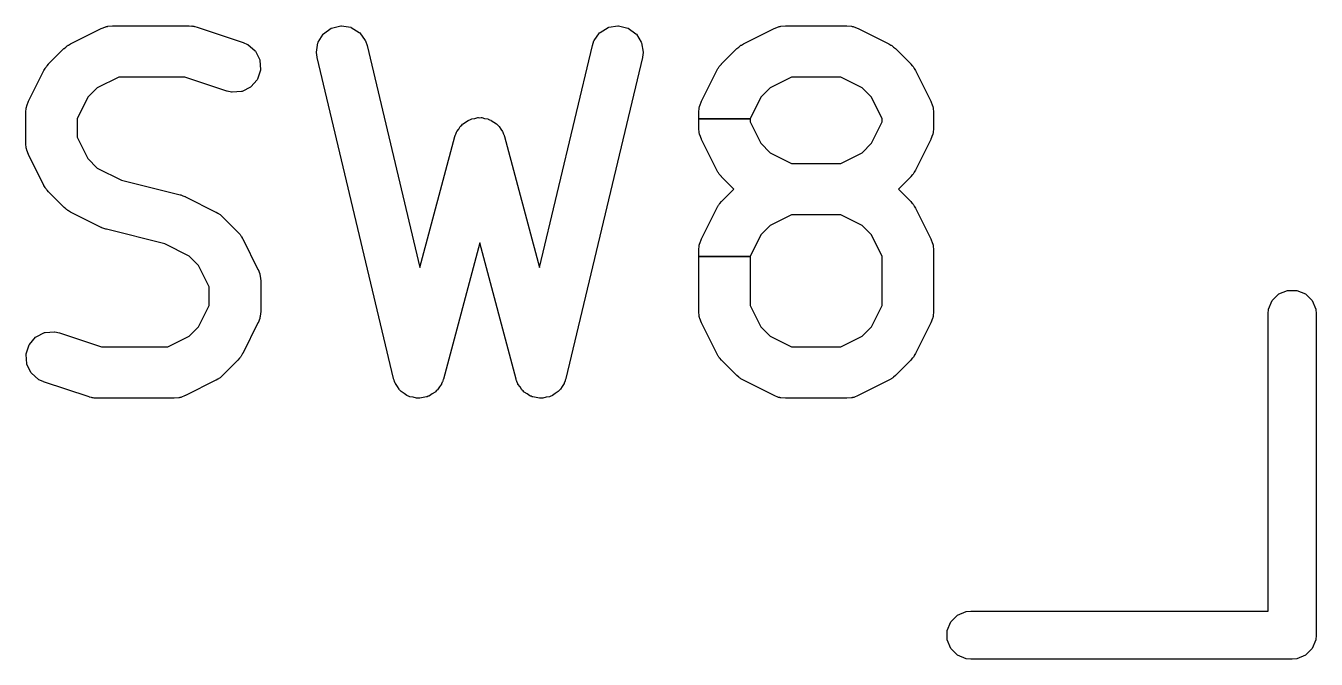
# Model space of a CAD drawing. Header units: millimetres. Extents: x 73 to 173, y -160 to -92.
# Drawn here: x 139.831 to 143.849, y -157.474 to -155.502 of the extents above; entities that cross this region are included whole.
import ezdxf

# ---------------------------------------------------------------- set-up
doc = ezdxf.new("R2010")
doc.units = ezdxf.units.MM
doc.layers.add('F.Silkscreen', color=41, linetype='CONTINUOUS', true_color=0xf2eda1)

msp = doc.modelspace()

# ---------------------------------------------------------------- linework, layer by layer
at = {"layer": 'F.Silkscreen', "linetype": 'CONTINUOUS'}
for p, q in [((139.970628, -155.557584), (140.065866, -155.509965)), ((140.065866, -155.509965), (140.066315, -155.509767)), ((140.066315, -155.509767), (140.080046, -155.504512)), ((140.080046, -155.504512), (140.081477, -155.504195)), ((140.081477, -155.504195), (140.083357, -155.50406)), ((140.083357, -155.50406), (140.085099, -155.50334)), ((140.085099, -155.50334), (140.086521, -155.502984)), ((140.086521, -155.502984), (140.101153, -155.501543)), ((140.101153, -155.501543), (140.101643, -155.501519)), ((140.101643, -155.501519), (140.339738, -155.501519)), ((140.339738, -155.501519), (140.340228, -155.501543)), ((140.340228, -155.501543), (140.347214, -155.50223)), ((140.347214, -155.50223), (140.348764, -155.502121)), ((140.348764, -155.502121), (140.350226, -155.502232)), ((140.350226, -155.502232), (140.352518, -155.502752)), ((140.352518, -155.502752), (140.354861, -155.502984)), ((140.354861, -155.502984), (140.356283, -155.50334)), ((140.356283, -155.50334), (140.357727, -155.503937)), ((140.357727, -155.503937), (140.364564, -155.505493)), ((140.364564, -155.505493), (140.365036, -155.505625)), ((140.365036, -155.505625), (140.507893, -155.553244)), ((140.741356, -155.552808), (140.756692, -155.527886)), ((140.756692, -155.527886), (140.758019, -155.526455)), ((140.758019, -155.526455), (140.781726, -155.509298)), ((140.781726, -155.509298), (140.783499, -155.508485)), ((140.783499, -155.508485), (140.811967, -155.501707)), ((140.811967, -155.501707), (140.813917, -155.501634)), ((140.813917, -155.501634), (140.842812, -155.506267)), ((140.842812, -155.506267), (140.84464, -155.506946)), ((140.84464, -155.506946), (140.869562, -155.522282)), ((140.869562, -155.522282), (140.870993, -155.523609)), ((140.870993, -155.523609), (140.88815, -155.547316)), ((141.600851, -155.547316), (141.618008, -155.523609)), ((141.618008, -155.523609), (141.619439, -155.522282)), ((141.619439, -155.522282), (141.644361, -155.506946)), ((141.644361, -155.506946), (141.646189, -155.506267)), ((141.646189, -155.506267), (141.675084, -155.501634)), ((141.675084, -155.501634), (141.677034, -155.501707)), ((141.677034, -155.501707), (141.705502, -155.508486)), ((141.705502, -155.508486), (141.707275, -155.509299)), ((141.707275, -155.509299), (141.730982, -155.526455)), ((141.730982, -155.526455), (141.732309, -155.527886)), ((141.732309, -155.527886), (141.747645, -155.552808)), ((142.065866, -155.557584), (142.161104, -155.509965)), ((142.161104, -155.509965), (142.161553, -155.509767)), ((142.161553, -155.509767), (142.175284, -155.504512)), ((142.175284, -155.504512), (142.176715, -155.504195)), ((142.176715, -155.504195), (142.178595, -155.50406)), ((142.178595, -155.50406), (142.180337, -155.50334)), ((142.180337, -155.50334), (142.181759, -155.502984)), ((142.181759, -155.502984), (142.196391, -155.501543)), ((142.196391, -155.501543), (142.196881, -155.501519)), ((142.196881, -155.501519), (142.387357, -155.501519)), ((142.387357, -155.501519), (142.387847, -155.501543)), ((142.387847, -155.501543), (142.402479, -155.502984)), ((142.402479, -155.502984), (142.403902, -155.503341)), ((142.403902, -155.503341), (142.405641, -155.504061)), ((142.405641, -155.504061), (142.40752, -155.504195)), ((142.40752, -155.504195), (142.408953, -155.504512)), ((142.408953, -155.504512), (142.422685, -155.509767)), ((142.422685, -155.509767), (142.423134, -155.509965)), ((142.423134, -155.509965), (142.518372, -155.557584)), ((139.902217, -155.620188), (139.949836, -155.572569)), ((139.949836, -155.572569), (139.9502, -155.57224)), ((139.9502, -155.57224), (139.955623, -155.567788)), ((139.955623, -155.567788), (139.956645, -155.566611)), ((139.956645, -155.566611), (139.957757, -155.565657)), ((139.957757, -155.565657), (139.959749, -155.564402)), ((139.959749, -155.564402), (139.961565, -155.562913)), ((139.961565, -155.562913), (139.962821, -155.56216)), ((139.962821, -155.56216), (139.964255, -155.561564)), ((139.964255, -155.561564), (139.970201, -155.557824)), ((139.970201, -155.557824), (139.970628, -155.557584)), ((140.507893, -155.553244), (140.50835, -155.553421)), ((140.50835, -155.553421), (140.521775, -155.559415)), ((140.521775, -155.559415), (140.523013, -155.560204)), ((140.523013, -155.560204), (140.54512, -155.579378)), ((140.736044, -155.583531), (140.740677, -155.554636)), ((140.740677, -155.554636), (140.741356, -155.552808)), ((140.88815, -155.547316), (140.888826, -155.548618)), ((140.888826, -155.548618), (140.893616, -155.562518)), ((140.893616, -155.562518), (140.893753, -155.562989)), ((140.893753, -155.562989), (141.058414, -156.254569)), ((141.430584, -156.254569), (141.595248, -155.56299)), ((141.595248, -155.56299), (141.595385, -155.562519)), ((141.595385, -155.562519), (141.600175, -155.548618)), ((141.600175, -155.548618), (141.600851, -155.547316)), ((141.747645, -155.552808), (141.748324, -155.554636)), ((141.748324, -155.554636), (141.752957, -155.583531)), ((141.997455, -155.620188), (142.045074, -155.572569)), ((142.045074, -155.572569), (142.045438, -155.57224)), ((142.045438, -155.57224), (142.050861, -155.567788)), ((142.050861, -155.567788), (142.051883, -155.566611)), ((142.051883, -155.566611), (142.052995, -155.565657)), ((142.052995, -155.565657), (142.054987, -155.564402)), ((142.054987, -155.564402), (142.056803, -155.562913)), ((142.056803, -155.562913), (142.058059, -155.56216)), ((142.058059, -155.56216), (142.059493, -155.561564)), ((142.059493, -155.561564), (142.065439, -155.557824)), ((142.065439, -155.557824), (142.065866, -155.557584)), ((142.518372, -155.557584), (142.518799, -155.557824)), ((142.518799, -155.557824), (142.52474, -155.561562)), ((142.52474, -155.561562), (142.526178, -155.562159)), ((142.526178, -155.562159), (142.527436, -155.562914)), ((142.527436, -155.562914), (142.529246, -155.5644)), ((142.529246, -155.5644), (142.531242, -155.565656)), ((142.531242, -155.565656), (142.532357, -155.566612)), ((142.532357, -155.566612), (142.53338, -155.567792)), ((142.53338, -155.567792), (142.5388, -155.57224)), ((142.5388, -155.57224), (142.539164, -155.572569)), ((142.539164, -155.572569), (142.586783, -155.620188)), ((140.54512, -155.579378), (140.546316, -155.580919)), ((140.546316, -155.580919), (140.559403, -155.607092)), ((140.559403, -155.607092), (140.559918, -155.608973)), ((140.559918, -155.608973), (140.561993, -155.638163)), ((140.736027, -155.584999), (140.736044, -155.583531)), ((140.738015, -155.599567), (140.736027, -155.584999)), ((140.738105, -155.600049), (140.738015, -155.599567)), ((140.9762, -156.600049), (140.738105, -155.600049)), ((141.750896, -155.600049), (141.5128, -156.600049)), ((141.750986, -155.599567), (141.750896, -155.600049)), ((141.752974, -155.584999), (141.750986, -155.599567)), ((141.752957, -155.583531), (141.752974, -155.584999)), ((139.839613, -155.736218), (139.887232, -155.64098)), ((139.887232, -155.64098), (139.887472, -155.640553)), ((139.887472, -155.640553), (139.891212, -155.634607)), ((139.891212, -155.634607), (139.891808, -155.633173)), ((139.891808, -155.633173), (139.892561, -155.631917)), ((139.892561, -155.631917), (139.89405, -155.630101)), ((139.89405, -155.630101), (139.895305, -155.628109)), ((139.895305, -155.628109), (139.896259, -155.626997)), ((139.896259, -155.626997), (139.897436, -155.625975)), ((139.897436, -155.625975), (139.901888, -155.620552)), ((139.901888, -155.620552), (139.902217, -155.620188)), ((140.561749, -155.640099), (140.552495, -155.667861)), ((140.561993, -155.638163), (140.561749, -155.640099)), ((141.934851, -155.736218), (141.98247, -155.64098)), ((141.98247, -155.64098), (141.98271, -155.640553)), ((141.98271, -155.640553), (141.98645, -155.634607)), ((141.98645, -155.634607), (141.987046, -155.633173)), ((141.987046, -155.633173), (141.987799, -155.631917)), ((141.987799, -155.631917), (141.989288, -155.630101)), ((141.989288, -155.630101), (141.990543, -155.628109)), ((141.990543, -155.628109), (141.991497, -155.626997)), ((141.991497, -155.626997), (141.992674, -155.625975)), ((141.992674, -155.625975), (141.997126, -155.620552)), ((141.997126, -155.620552), (141.997455, -155.620188)), ((142.586783, -155.620188), (142.587112, -155.620552)), ((142.587112, -155.620552), (142.591561, -155.625974)), ((142.591561, -155.625974), (142.59274, -155.626996)), ((142.59274, -155.626996), (142.593696, -155.628111)), ((142.593696, -155.628111), (142.594948, -155.630101)), ((142.594948, -155.630101), (142.596438, -155.631916)), ((142.596438, -155.631916), (142.597193, -155.633175)), ((142.597193, -155.633175), (142.597787, -155.634609)), ((142.597787, -155.634609), (142.601528, -155.640553)), ((142.601528, -155.640553), (142.601768, -155.64098)), ((142.601768, -155.64098), (142.649387, -155.736218)), ((140.053796, -155.694885), (140.024533, -155.724148)), ((140.120528, -155.661519), (140.053796, -155.694885)), ((140.326758, -155.661519), (140.120528, -155.661519)), ((140.457296, -155.705032), (140.326758, -155.661519)), ((140.530814, -155.69286), (140.50464, -155.705946)), ((140.532355, -155.691664), (140.530814, -155.69286)), ((140.551529, -155.669556), (140.532355, -155.691664)), ((140.552495, -155.667861), (140.551529, -155.669556)), ((142.149034, -155.694885), (142.119771, -155.724148)), ((142.215766, -155.661519), (142.149034, -155.694885)), ((142.368472, -155.661519), (142.215766, -155.661519)), ((142.435204, -155.694885), (142.368472, -155.661519)), ((142.464467, -155.724148), (142.435204, -155.694885)), ((140.024533, -155.724148), (139.991167, -155.79088)), ((140.457768, -155.705165), (140.457296, -155.705032)), ((140.472105, -155.708425), (140.457768, -155.705165)), ((140.473569, -155.708536), (140.472105, -155.708425)), ((140.502759, -155.706461), (140.473569, -155.708536)), ((140.50464, -155.705946), (140.502759, -155.706461)), ((142.119771, -155.724148), (142.086405, -155.79088)), ((142.497833, -155.79088), (142.464467, -155.724148)), ((139.831167, -155.771995), (139.831191, -155.771505)), ((139.831167, -155.867233), (139.831167, -155.771995)), ((139.831191, -155.771505), (139.832632, -155.756873)), ((139.832632, -155.756873), (139.832988, -155.75545)), ((139.832988, -155.75545), (139.833709, -155.753707)), ((139.833709, -155.753707), (139.833843, -155.751831)), ((139.833843, -155.751831), (139.83416, -155.750399)), ((139.83416, -155.750399), (139.839415, -155.736667)), ((139.839415, -155.736667), (139.839613, -155.736218)), ((141.926405, -155.771995), (141.926429, -155.771505)), ((141.926405, -155.79088), (141.926405, -155.771995)), ((141.926429, -155.771505), (141.92787, -155.756873)), ((141.92787, -155.756873), (141.928226, -155.75545)), ((141.928226, -155.75545), (141.928947, -155.753707)), ((141.928947, -155.753707), (141.929081, -155.751831)), ((141.929081, -155.751831), (141.929398, -155.750399)), ((141.929398, -155.750399), (141.934653, -155.736667)), ((141.934653, -155.736667), (141.934851, -155.736218)), ((142.649387, -155.736218), (142.649585, -155.736667)), ((142.649585, -155.736667), (142.65484, -155.750398)), ((142.65484, -155.750398), (142.655157, -155.751831)), ((142.655157, -155.751831), (142.65529, -155.75371)), ((142.65529, -155.75371), (142.656011, -155.75545)), ((142.656011, -155.75545), (142.656368, -155.756873)), ((142.656368, -155.756873), (142.657809, -155.771505)), ((142.657809, -155.771505), (142.657833, -155.771995)), ((142.657833, -155.771995), (142.657833, -155.819614)), ((139.991167, -155.79088), (139.991167, -155.848348)), ((141.179045, -155.823497), (141.183844, -155.81521)), ((141.183844, -155.81521), (141.185131, -155.813745)), ((141.185131, -155.813745), (141.188461, -155.811195)), ((141.188461, -155.811195), (141.191012, -155.807864)), ((141.191012, -155.807864), (141.192476, -155.806577)), ((141.192476, -155.806577), (141.200764, -155.801777)), ((141.200764, -155.801777), (141.20837, -155.795957)), ((141.20837, -155.795957), (141.21012, -155.795097)), ((141.21012, -155.795097), (141.21417, -155.794016)), ((141.21417, -155.794016), (141.217803, -155.791914)), ((141.217803, -155.791914), (141.219648, -155.791286)), ((141.219648, -155.791286), (141.229145, -155.790023)), ((141.229145, -155.790023), (141.238397, -155.787557)), ((141.238397, -155.787557), (141.240343, -155.787432)), ((141.240343, -155.787432), (141.244496, -155.787983)), ((141.244496, -155.787983), (141.248658, -155.787431)), ((141.248658, -155.787431), (141.250604, -155.787556)), ((141.250604, -155.787556), (141.259864, -155.790025)), ((141.259864, -155.790025), (141.269352, -155.791286)), ((141.269352, -155.791286), (141.271198, -155.791915)), ((141.271198, -155.791915), (141.274823, -155.794013)), ((141.274823, -155.794013), (141.27888, -155.795096)), ((141.27888, -155.795096), (141.28063, -155.795957)), ((141.28063, -155.795957), (141.288235, -155.801778)), ((141.288235, -155.801778), (141.296523, -155.806577)), ((141.296523, -155.806577), (141.297989, -155.807865)), ((141.297989, -155.807865), (141.300538, -155.811196)), ((141.300538, -155.811196), (141.303868, -155.813745)), ((141.303868, -155.813745), (141.305156, -155.81521)), ((141.305156, -155.81521), (141.309953, -155.823495)), ((141.926405, -155.819614), (141.926405, -155.79088)), ((141.926405, -155.79088), (142.086405, -155.79088)), ((142.086405, -155.79088), (141.926405, -155.79088)), ((142.086405, -155.79088), (142.086405, -155.800729)), ((142.086405, -155.800729), (142.119771, -155.867461)), ((142.464467, -155.867461), (142.497833, -155.800729)), ((142.497833, -155.800729), (142.497833, -155.79088)), ((139.991167, -155.848348), (140.024533, -155.91508)), ((141.058414, -156.254569), (141.167201, -155.84662)), ((141.167201, -155.84662), (141.16735, -155.846153)), ((141.16735, -155.846153), (141.168436, -155.843254)), ((141.168436, -155.843254), (141.168553, -155.842379)), ((141.168553, -155.842379), (141.169181, -155.840537)), ((141.169181, -155.840537), (141.169962, -155.839185)), ((141.169962, -155.839185), (141.172514, -155.832385)), ((141.172514, -155.832385), (141.173225, -155.831102)), ((141.173225, -155.831102), (141.179045, -155.823497)), ((141.309953, -155.823495), (141.315776, -155.831103)), ((141.315776, -155.831103), (141.316487, -155.832386)), ((141.316487, -155.832386), (141.319035, -155.839181)), ((141.319035, -155.839181), (141.319818, -155.840533)), ((141.319818, -155.840533), (141.320448, -155.842382)), ((141.320448, -155.842382), (141.320564, -155.843261)), ((141.320564, -155.843261), (141.321649, -155.846152)), ((141.321649, -155.846152), (141.321799, -155.84662)), ((141.321799, -155.84662), (141.430584, -156.254569)), ((141.926429, -155.820104), (141.926405, -155.819614)), ((141.92787, -155.834736), (141.926429, -155.820104)), ((141.928227, -155.836159), (141.92787, -155.834736)), ((141.928947, -155.837898), (141.928227, -155.836159)), ((141.929081, -155.839777), (141.928947, -155.837898)), ((141.929398, -155.84121), (141.929081, -155.839777)), ((141.934653, -155.854942), (141.929398, -155.84121)), ((141.934851, -155.855391), (141.934653, -155.854942)), ((141.98247, -155.950629), (141.934851, -155.855391)), ((142.649387, -155.855391), (142.601768, -155.950629)), ((142.649585, -155.854942), (142.649387, -155.855391)), ((142.65484, -155.841211), (142.649585, -155.854942)), ((142.655157, -155.839778), (142.65484, -155.841211)), ((142.65529, -155.837898), (142.655157, -155.839778)), ((142.656011, -155.83616), (142.65529, -155.837898)), ((142.656368, -155.834736), (142.656011, -155.83616)), ((142.657809, -155.820104), (142.656368, -155.834736)), ((142.657833, -155.819614), (142.657809, -155.820104)), ((139.831191, -155.867723), (139.831167, -155.867233)), ((139.832632, -155.882355), (139.831191, -155.867723)), ((139.832989, -155.883778), (139.832632, -155.882355)), ((139.833709, -155.885517), (139.832989, -155.883778)), ((139.833843, -155.887396), (139.833709, -155.885517)), ((139.83416, -155.888829), (139.833843, -155.887396)), ((139.839415, -155.902561), (139.83416, -155.888829)), ((142.119771, -155.867461), (142.149034, -155.896724)), ((142.435204, -155.896724), (142.464467, -155.867461)), ((139.839613, -155.90301), (139.839415, -155.902561)), ((139.887232, -155.998248), (139.839613, -155.90301)), ((140.024533, -155.91508), (140.053795, -155.944342)), ((142.149034, -155.896724), (142.215766, -155.93009)), ((142.215766, -155.93009), (142.368472, -155.93009)), ((142.368472, -155.93009), (142.435204, -155.896724)), ((140.053795, -155.944342), (140.129561, -155.982225)), ((141.98271, -155.951056), (141.98247, -155.950629)), ((141.986448, -155.956997), (141.98271, -155.951056)), ((141.987045, -155.958435), (141.986448, -155.956997)), ((141.9878, -155.959693), (141.987045, -155.958435)), ((141.989286, -155.961503), (141.9878, -155.959693)), ((141.990542, -155.963499), (141.989286, -155.961503)), ((141.991498, -155.964614), (141.990542, -155.963499)), ((141.992678, -155.965637), (141.991498, -155.964614)), ((141.997126, -155.971057), (141.992678, -155.965637)), ((141.997455, -155.971421), (141.997126, -155.971057)), ((142.036124, -156.01009), (141.997455, -155.971421)), ((142.586783, -155.971421), (142.548114, -156.01009)), ((142.587112, -155.971057), (142.586783, -155.971421)), ((142.59156, -155.965635), (142.587112, -155.971057)), ((142.592738, -155.964615), (142.59156, -155.965635)), ((142.593697, -155.963497), (142.592738, -155.964615)), ((142.59495, -155.961503), (142.593697, -155.963497)), ((142.596437, -155.959694), (142.59495, -155.961503)), ((142.597194, -155.958433), (142.596437, -155.959694)), ((142.597789, -155.956993), (142.597194, -155.958433)), ((142.601527, -155.951057), (142.597789, -155.956993)), ((142.601768, -155.950629), (142.601527, -155.951057)), ((139.887472, -155.998675), (139.887232, -155.998248)), ((139.89121, -156.004616), (139.887472, -155.998675)), ((139.891807, -156.006054), (139.89121, -156.004616)), ((139.892562, -156.007312), (139.891807, -156.006054)), ((139.894048, -156.009122), (139.892562, -156.007312)), ((139.895304, -156.011118), (139.894048, -156.009122)), ((139.89626, -156.012233), (139.895304, -156.011118)), ((139.89744, -156.013256), (139.89626, -156.012233)), ((139.901888, -156.018676), (139.89744, -156.013256)), ((140.129561, -155.982225), (140.311522, -156.027716)), ((141.997455, -156.048759), (142.036124, -156.01009)), ((142.548114, -156.01009), (142.586783, -156.048759)), ((139.902217, -156.01904), (139.901888, -156.018676)), ((139.949836, -156.066659), (139.902217, -156.01904)), ((140.311522, -156.027716), (140.311989, -156.027858)), ((140.311989, -156.027858), (140.312579, -156.028068)), ((140.312579, -156.028068), (140.313715, -156.028321)), ((140.313715, -156.028321), (140.319776, -156.03064)), ((140.319776, -156.03064), (140.325837, -156.032806)), ((140.325837, -156.032806), (140.326861, -156.033351)), ((140.326861, -156.033351), (140.327449, -156.033577)), ((140.327449, -156.033577), (140.327896, -156.033774)), ((140.327896, -156.033774), (140.423134, -156.081393)), ((141.990543, -156.05668), (141.991497, -156.055568)), ((141.991497, -156.055568), (141.992674, -156.054546)), ((141.992674, -156.054546), (141.997126, -156.049123)), ((141.997126, -156.049123), (141.997455, -156.048759)), ((142.586783, -156.048759), (142.587112, -156.049123)), ((142.587112, -156.049123), (142.591561, -156.054545)), ((142.591561, -156.054545), (142.59274, -156.055567)), ((142.59274, -156.055567), (142.593696, -156.056682)), ((139.9502, -156.066988), (139.949836, -156.066659)), ((139.955622, -156.071437), (139.9502, -156.066988)), ((139.956644, -156.072616), (139.955622, -156.071437)), ((139.957759, -156.073572), (139.956644, -156.072616)), ((139.959749, -156.074824), (139.957759, -156.073572)), ((139.961564, -156.076314), (139.959749, -156.074824)), ((139.962823, -156.077069), (139.961564, -156.076314)), ((139.964257, -156.077663), (139.962823, -156.077069)), ((139.970201, -156.081404), (139.964257, -156.077663)), ((139.970628, -156.081644), (139.970201, -156.081404)), ((140.065866, -156.129263), (139.970628, -156.081644)), ((140.423134, -156.081393), (140.423561, -156.081633)), ((140.423561, -156.081633), (140.429502, -156.085371)), ((140.429502, -156.085371), (140.43094, -156.085968)), ((140.43094, -156.085968), (140.432198, -156.086723)), ((140.432198, -156.086723), (140.434008, -156.088209)), ((140.434008, -156.088209), (140.436004, -156.089465)), ((140.436004, -156.089465), (140.437119, -156.090421)), ((140.437119, -156.090421), (140.438142, -156.091601)), ((140.438142, -156.091601), (140.443562, -156.096049)), ((140.443562, -156.096049), (140.443926, -156.096378)), ((140.443926, -156.096378), (140.491545, -156.143997)), ((141.934851, -156.164789), (141.98247, -156.069551)), ((141.98247, -156.069551), (141.98271, -156.069124)), ((141.98271, -156.069124), (141.98645, -156.063178)), ((141.98645, -156.063178), (141.987046, -156.061744)), ((141.987046, -156.061744), (141.987799, -156.060488)), ((141.987799, -156.060488), (141.989288, -156.058672)), ((141.989288, -156.058672), (141.990543, -156.05668)), ((142.215766, -156.09009), (142.149034, -156.123456)), ((142.368472, -156.09009), (142.215766, -156.09009)), ((142.435204, -156.123456), (142.368472, -156.09009)), ((142.593696, -156.056682), (142.594948, -156.058672)), ((142.594948, -156.058672), (142.596438, -156.060487)), ((142.596438, -156.060487), (142.597193, -156.061746)), ((142.597193, -156.061746), (142.597787, -156.06318)), ((142.597787, -156.06318), (142.601528, -156.069124)), ((142.601528, -156.069124), (142.601768, -156.069551)), ((142.601768, -156.069551), (142.649387, -156.164789)), ((140.066315, -156.129461), (140.065866, -156.129263)), ((140.066901, -156.129685), (140.066315, -156.129461)), ((140.067925, -156.130232), (140.066901, -156.129685)), ((140.074014, -156.132407), (140.067925, -156.130232)), ((140.080046, -156.134716), (140.074014, -156.132407)), ((140.081179, -156.134967), (140.080046, -156.134716)), ((140.08177, -156.135178), (140.081179, -156.134967)), ((140.08224, -156.135321), (140.08177, -156.135178)), ((140.264199, -156.18081), (140.08224, -156.135321)), ((142.149034, -156.123456), (142.119771, -156.152719)), ((142.464467, -156.152719), (142.435204, -156.123456)), ((140.491545, -156.143997), (140.491874, -156.144361)), ((140.491874, -156.144361), (140.496323, -156.149783)), ((140.496323, -156.149783), (140.497502, -156.150805)), ((140.497502, -156.150805), (140.498458, -156.15192)), ((140.498458, -156.15192), (140.49971, -156.15391)), ((140.49971, -156.15391), (140.5012, -156.155725)), ((140.5012, -156.155725), (140.501955, -156.156984)), ((140.501955, -156.156984), (140.502549, -156.158418)), ((140.502549, -156.158418), (140.50629, -156.164362)), ((140.50629, -156.164362), (140.50653, -156.164789)), ((140.50653, -156.164789), (140.554149, -156.260027)), ((141.929398, -156.17897), (141.934653, -156.165238)), ((141.934653, -156.165238), (141.934851, -156.164789)), ((142.119771, -156.152719), (142.086405, -156.219451)), ((142.497833, -156.219451), (142.464467, -156.152719)), ((142.649387, -156.164789), (142.649585, -156.165238)), ((142.649585, -156.165238), (142.65484, -156.178969)), ((140.339965, -156.218693), (140.264199, -156.18081)), ((141.244499, -156.177717), (141.131323, -156.602132)), ((141.357677, -156.602132), (141.244499, -156.177717)), ((141.926405, -156.200566), (141.926429, -156.200076)), ((141.926405, -156.219451), (141.926405, -156.200566)), ((141.926429, -156.200076), (141.92787, -156.185444)), ((141.92787, -156.185444), (141.928226, -156.184021)), ((141.928226, -156.184021), (141.928947, -156.182278)), ((141.928947, -156.182278), (141.929081, -156.180402)), ((141.929081, -156.180402), (141.929398, -156.17897)), ((142.65484, -156.178969), (142.655157, -156.180402)), ((142.655157, -156.180402), (142.65529, -156.182281)), ((142.65529, -156.182281), (142.656011, -156.184021)), ((142.656011, -156.184021), (142.656368, -156.185444)), ((142.656368, -156.185444), (142.657809, -156.200076)), ((142.657809, -156.200076), (142.657833, -156.200566)), ((142.657833, -156.200566), (142.657833, -156.391042)), ((140.369229, -156.247957), (140.339965, -156.218693)), ((140.402595, -156.314689), (140.369229, -156.247957)), ((141.926405, -156.391042), (141.926405, -156.219451)), ((141.926405, -156.219451), (142.086405, -156.219451)), ((142.086405, -156.219451), (141.926405, -156.219451)), ((142.086405, -156.219451), (142.086405, -156.372157)), ((142.497833, -156.372156), (142.497833, -156.219451)), ((140.554149, -156.260027), (140.554347, -156.260476)), ((140.554347, -156.260476), (140.559602, -156.274207)), ((140.559602, -156.274207), (140.559919, -156.27564)), ((140.559919, -156.27564), (140.560052, -156.277519)), ((140.560052, -156.277519), (140.560773, -156.279259)), ((140.560773, -156.279259), (140.56113, -156.280682)), ((140.56113, -156.280682), (140.562571, -156.295314)), ((140.562571, -156.295314), (140.562595, -156.295804)), ((140.562595, -156.295804), (140.562595, -156.391042)), ((140.402595, -156.372156), (140.402595, -156.314689)), ((143.71174, -156.357332), (143.732432, -156.33664)), ((143.732432, -156.33664), (143.759468, -156.325441)), ((143.759468, -156.325441), (143.788732, -156.325441)), ((143.788732, -156.325441), (143.815768, -156.33664)), ((143.815768, -156.33664), (143.83646, -156.357332)), ((140.369227, -156.438891), (140.402595, -156.372156)), ((142.086405, -156.372157), (142.119772, -156.438891)), ((142.464465, -156.438891), (142.497833, -156.372156)), ((143.700541, -156.384368), (143.71174, -156.357332)), ((143.83646, -156.357332), (143.847659, -156.384368)), ((140.559602, -156.412639), (140.554347, -156.42637)), ((140.559919, -156.411206), (140.559602, -156.412639)), ((140.560052, -156.409326), (140.559919, -156.411206)), ((140.560773, -156.407588), (140.560052, -156.409326)), ((140.56113, -156.406164), (140.560773, -156.407588)), ((140.562571, -156.391532), (140.56113, -156.406164)), ((140.562595, -156.391042), (140.562571, -156.391532)), ((141.926429, -156.391532), (141.926405, -156.391042)), ((141.92787, -156.406164), (141.926429, -156.391532)), ((141.928227, -156.407587), (141.92787, -156.406164)), ((141.928947, -156.409326), (141.928227, -156.407587)), ((141.929081, -156.411205), (141.928947, -156.409326)), ((141.929398, -156.412638), (141.929081, -156.411205)), ((141.934653, -156.42637), (141.929398, -156.412638)), ((142.65484, -156.412639), (142.649585, -156.42637)), ((142.655157, -156.411206), (142.65484, -156.412639)), ((142.65529, -156.409326), (142.655157, -156.411206)), ((142.656011, -156.407588), (142.65529, -156.409326)), ((142.656368, -156.406164), (142.656011, -156.407588)), ((142.657809, -156.391532), (142.656368, -156.406164)), ((142.657833, -156.391042), (142.657809, -156.391532)), ((143.6991, -156.399), (143.700541, -156.384368)), ((143.6991, -157.324), (143.6991, -156.399)), ((143.847659, -156.384368), (143.8491, -156.399)), ((143.8491, -156.399), (143.8491, -157.399)), ((139.862948, -156.470178), (139.889121, -156.457092)), ((139.889121, -156.457092), (139.891002, -156.456577)), ((139.891002, -156.456577), (139.920192, -156.454502)), ((139.920192, -156.454502), (139.921656, -156.454613)), ((139.921656, -156.454613), (139.935993, -156.457873)), ((139.935993, -156.457873), (139.936465, -156.458006)), ((139.936465, -156.458006), (140.067004, -156.501519)), ((140.339966, -156.468152), (140.369227, -156.438891)), ((140.554149, -156.426819), (140.50653, -156.522057)), ((140.554347, -156.42637), (140.554149, -156.426819)), ((141.934851, -156.426819), (141.934653, -156.42637)), ((141.98247, -156.522057), (141.934851, -156.426819)), ((142.119772, -156.438891), (142.149032, -156.468152)), ((142.435204, -156.468152), (142.464465, -156.438891)), ((142.649387, -156.426819), (142.601768, -156.522057)), ((142.649585, -156.42637), (142.649387, -156.426819)), ((139.832013, -156.522939), (139.841267, -156.495176)), ((139.841267, -156.495176), (139.842233, -156.493481)), ((139.842233, -156.493481), (139.861407, -156.471374)), ((139.861407, -156.471374), (139.862948, -156.470178)), ((140.273234, -156.501519), (140.339966, -156.468152)), ((142.149032, -156.468152), (142.215766, -156.501519)), ((142.368472, -156.501519), (142.435204, -156.468152)), ((139.831769, -156.524875), (139.832013, -156.522939)), ((139.833844, -156.554065), (139.831769, -156.524875)), ((140.067004, -156.501519), (140.273234, -156.501519)), ((140.496322, -156.537063), (140.491874, -156.542485)), ((140.4975, -156.536043), (140.496322, -156.537063)), ((140.498458, -156.534926), (140.4975, -156.536043)), ((140.499709, -156.532935), (140.498458, -156.534926)), ((140.501201, -156.53112), (140.499709, -156.532935)), ((140.501957, -156.529858), (140.501201, -156.53112)), ((140.50255, -156.528422), (140.501957, -156.529858)), ((140.506289, -156.522485), (140.50255, -156.528422)), ((140.50653, -156.522057), (140.506289, -156.522485)), ((141.98271, -156.522485), (141.98247, -156.522057)), ((141.98645, -156.528428), (141.98271, -156.522485)), ((141.987044, -156.52986), (141.98645, -156.528428)), ((141.987798, -156.531119), (141.987044, -156.52986)), ((141.989288, -156.532935), (141.987798, -156.531119)), ((141.990543, -156.534928), (141.989288, -156.532935)), ((141.991498, -156.536042), (141.990543, -156.534928)), ((141.992678, -156.537065), (141.991498, -156.536042)), ((141.997125, -156.542484), (141.992678, -156.537065)), ((142.215766, -156.501519), (142.368472, -156.501519)), ((142.59156, -156.537063), (142.587112, -156.542485)), ((142.592738, -156.536043), (142.59156, -156.537063)), ((142.593696, -156.534926), (142.592738, -156.536043)), ((142.594947, -156.532935), (142.593696, -156.534926)), ((142.596439, -156.53112), (142.594947, -156.532935)), ((142.597195, -156.529858), (142.596439, -156.53112)), ((142.597788, -156.528422), (142.597195, -156.529858)), ((142.601527, -156.522485), (142.597788, -156.528422)), ((142.601768, -156.522057), (142.601527, -156.522485)), ((139.834359, -156.555946), (139.833844, -156.554065)), ((139.847445, -156.582119), (139.834359, -156.555946)), ((140.491545, -156.542848), (140.443927, -156.590467)), ((140.491874, -156.542485), (140.491545, -156.542848)), ((141.997454, -156.542847), (141.997125, -156.542484)), ((142.045073, -156.590467), (141.997454, -156.542847)), ((142.586783, -156.542848), (142.539165, -156.590467)), ((142.587112, -156.542485), (142.586783, -156.542848)), ((139.848641, -156.58366), (139.847445, -156.582119)), ((139.870748, -156.602834), (139.848641, -156.58366)), ((139.871986, -156.603623), (139.870748, -156.602834)), ((139.885412, -156.609617), (139.871986, -156.603623)), ((139.885869, -156.609794), (139.885412, -156.609617)), ((140.028725, -156.657413), (139.885869, -156.609794)), ((140.423134, -156.605454), (140.327896, -156.653073)), ((140.423562, -156.605213), (140.423134, -156.605454)), ((140.429498, -156.601475), (140.423562, -156.605213)), ((140.430938, -156.60088), (140.429498, -156.601475)), ((140.432198, -156.600124), (140.430938, -156.60088)), ((140.434008, -156.598637), (140.432198, -156.600124)), ((140.436004, -156.597382), (140.434008, -156.598637)), ((140.437119, -156.596425), (140.436004, -156.597382)), ((140.43814, -156.595246), (140.437119, -156.596425)), ((140.443563, -156.590797), (140.43814, -156.595246)), ((140.443927, -156.590467), (140.443563, -156.590797)), ((140.976337, -156.60052), (140.9762, -156.600049)), ((140.977903, -156.605066), (140.976337, -156.60052)), ((140.978077, -156.606372), (140.977903, -156.605066)), ((140.978705, -156.608216), (140.978077, -156.606372)), ((140.979406, -156.609427), (140.978705, -156.608216)), ((140.981127, -156.61442), (140.979406, -156.609427)), ((140.981803, -156.615722), (140.981127, -156.61442)), ((140.988042, -156.624343), (140.981803, -156.615722)), ((141.125299, -156.617649), (141.118838, -156.626087)), ((141.126011, -156.616366), (141.125299, -156.617649)), ((141.127866, -156.611416), (141.126011, -156.616366)), ((141.128597, -156.610231), (141.127866, -156.611416)), ((141.129276, -156.608401), (141.128597, -156.610231)), ((141.129484, -156.607102), (141.129276, -156.608401)), ((141.131173, -156.6026), (141.129484, -156.607102)), ((141.131323, -156.602132), (141.131173, -156.6026)), ((141.357826, -156.602599), (141.357677, -156.602132)), ((141.359515, -156.607104), (141.357826, -156.602599)), ((141.359724, -156.608404), (141.359515, -156.607104)), ((141.360403, -156.61023), (141.359724, -156.608404)), ((141.361131, -156.611413), (141.360403, -156.61023)), ((141.362989, -156.616367), (141.361131, -156.611413)), ((141.363701, -156.61765), (141.362989, -156.616367)), ((141.370167, -156.626097), (141.363701, -156.61765)), ((141.507196, -156.615723), (141.500958, -156.62434)), ((141.507873, -156.614419), (141.507196, -156.615723)), ((141.509591, -156.609431), (141.507873, -156.614419)), ((141.510293, -156.60822), (141.509591, -156.609431)), ((141.510924, -156.60637), (141.510293, -156.60822)), ((141.511097, -156.605062), (141.510924, -156.60637)), ((141.512663, -156.600521), (141.511097, -156.605062)), ((141.5128, -156.600049), (141.512663, -156.600521)), ((142.045437, -156.590797), (142.045073, -156.590467)), ((142.050859, -156.595246), (142.045437, -156.590797)), ((142.051882, -156.596426), (142.050859, -156.595246)), ((142.052995, -156.597381), (142.051882, -156.596426)), ((142.054987, -156.598635), (142.052995, -156.597381)), ((142.056803, -156.600125), (142.054987, -156.598635)), ((142.058061, -156.600879), (142.056803, -156.600125)), ((142.059495, -156.601473), (142.058061, -156.600879)), ((142.065439, -156.605214), (142.059495, -156.601473)), ((142.065866, -156.605454), (142.065439, -156.605214)), ((142.161104, -156.653073), (142.065866, -156.605454)), ((142.518372, -156.605454), (142.423134, -156.653073)), ((142.5188, -156.605213), (142.518372, -156.605454)), ((142.524736, -156.601475), (142.5188, -156.605213)), ((142.526176, -156.60088), (142.524736, -156.601475)), ((142.527436, -156.600124), (142.526176, -156.60088)), ((142.529246, -156.598637), (142.527436, -156.600124)), ((142.531242, -156.597382), (142.529246, -156.598637)), ((142.532357, -156.596425), (142.531242, -156.597382)), ((142.533378, -156.595246), (142.532357, -156.596425)), ((142.538801, -156.590797), (142.533378, -156.595246)), ((142.539165, -156.590467), (142.538801, -156.590797)), ((140.029198, -156.657546), (140.028725, -156.657413)), ((140.036038, -156.6591), (140.029198, -156.657546)), ((140.037477, -156.659697), (140.036038, -156.6591)), ((140.310403, -156.658976), (140.308666, -156.659697)), ((140.312281, -156.658844), (140.310403, -156.658976)), ((140.313715, -156.658526), (140.312281, -156.658844)), ((140.327447, -156.653271), (140.313715, -156.658526)), ((140.327896, -156.653073), (140.327447, -156.653271)), ((140.993368, -156.633542), (140.988042, -156.624343)), ((140.994656, -156.635007), (140.993368, -156.633542)), ((140.99713, -156.636901), (140.994656, -156.635007)), ((140.998961, -156.63943), (140.99713, -156.636901)), ((141.000391, -156.640756), (140.998961, -156.63943)), ((141.009448, -156.646328), (141.000391, -156.640756)), ((141.017894, -156.652794), (141.009448, -156.646328)), ((141.019645, -156.653655), (141.017894, -156.652794)), ((141.022654, -156.654457), (141.019645, -156.653655)), ((141.025313, -156.656093), (141.022654, -156.654457)), ((141.027142, -156.656771), (141.025313, -156.656093)), ((141.037646, -156.658455), (141.027142, -156.656771)), ((141.047921, -156.661195), (141.037646, -156.658455)), ((141.068341, -156.658864), (141.057986, -156.661331)), ((141.078875, -156.657466), (141.068341, -156.658864)), ((141.080723, -156.656837), (141.078875, -156.657466)), ((141.08342, -156.655275), (141.080723, -156.656837)), ((141.086454, -156.654553), (141.08342, -156.655275)), ((141.088228, -156.653739), (141.086454, -156.654553)), ((141.096846, -156.6475), (141.088228, -156.653739)), ((141.106047, -156.642175), (141.096846, -156.6475)), ((141.107513, -156.640887), (141.106047, -156.642175)), ((141.109408, -156.63841), (141.107513, -156.640887)), ((141.111934, -156.636583), (141.109408, -156.63841)), ((141.113262, -156.635152), (141.111934, -156.636583)), ((141.118838, -156.626087), (141.113262, -156.635152)), ((141.375739, -156.635152), (141.370167, -156.626097)), ((141.377066, -156.636583), (141.375739, -156.635152)), ((141.379593, -156.638412), (141.377066, -156.636583)), ((141.381488, -156.640887), (141.379593, -156.638412)), ((141.382953, -156.642175), (141.381488, -156.640887)), ((141.392157, -156.647503), (141.382953, -156.642175)), ((141.400773, -156.653739), (141.392157, -156.647503)), ((141.402546, -156.654553), (141.400773, -156.653739)), ((141.40558, -156.655275), (141.402546, -156.654553)), ((141.408278, -156.656837), (141.40558, -156.655275)), ((141.410124, -156.657466), (141.408278, -156.656837)), ((141.420662, -156.658866), (141.410124, -156.657466)), ((141.431014, -156.661331), (141.420662, -156.658866)), ((141.451366, -156.658452), (141.441081, -156.661196)), ((141.461858, -156.656771), (141.451366, -156.658452)), ((141.463687, -156.656092), (141.461858, -156.656771)), ((141.466338, -156.65446), (141.463687, -156.656092)), ((141.469355, -156.653656), (141.466338, -156.65446)), ((141.471106, -156.652795), (141.469355, -156.653656)), ((141.479555, -156.646326), (141.471106, -156.652795)), ((141.488609, -156.640756), (141.479555, -156.646326)), ((141.49004, -156.639429), (141.488609, -156.640756)), ((141.491867, -156.636903), (141.49004, -156.639429)), ((141.494344, -156.635008), (141.491867, -156.636903)), ((141.495632, -156.633542), (141.494344, -156.635008)), ((141.500958, -156.62434), (141.495632, -156.633542)), ((142.161553, -156.653271), (142.161104, -156.653073)), ((142.175284, -156.658526), (142.161553, -156.653271)), ((142.176717, -156.658843), (142.175284, -156.658526)), ((142.178596, -156.658976), (142.176717, -156.658843)), ((142.180336, -156.659697), (142.178596, -156.658976)), ((142.405641, -156.658976), (142.403904, -156.659697)), ((142.407519, -156.658844), (142.405641, -156.658976)), ((142.408953, -156.658526), (142.407519, -156.658844)), ((142.422685, -156.653271), (142.408953, -156.658526)), ((142.423134, -156.653073), (142.422685, -156.653271)), ((140.038902, -156.660054), (140.037477, -156.659697)), ((140.041246, -156.660284), (140.038902, -156.660054)), ((140.043534, -156.660805), (140.041246, -156.660284)), ((140.044999, -156.660917), (140.043534, -156.660805)), ((140.046547, -156.660806), (140.044999, -156.660917)), ((140.053534, -156.661495), (140.046547, -156.660806)), ((140.054024, -156.661519), (140.053534, -156.661495)), ((140.292119, -156.661519), (140.054024, -156.661519)), ((140.292609, -156.661495), (140.292119, -156.661519)), ((140.307241, -156.660054), (140.292609, -156.661495)), ((140.308666, -156.659697), (140.307241, -156.660054)), ((141.049868, -156.66132), (141.047921, -156.661195)), ((141.052954, -156.660909), (141.049868, -156.66132)), ((141.056036, -156.661404), (141.052954, -156.660909)), ((141.057986, -156.661331), (141.056036, -156.661404)), ((141.432964, -156.661404), (141.431014, -156.661331)), ((141.436042, -156.660909), (141.432964, -156.661404)), ((141.439133, -156.661321), (141.436042, -156.660909)), ((141.441081, -156.661196), (141.439133, -156.661321)), ((142.181759, -156.660054), (142.180336, -156.659697)), ((142.196391, -156.661495), (142.181759, -156.660054)), ((142.196881, -156.661519), (142.196391, -156.661495)), ((142.387357, -156.661519), (142.196881, -156.661519)), ((142.387847, -156.661495), (142.387357, -156.661519)), ((142.402479, -156.660054), (142.387847, -156.661495)), ((142.403904, -156.659697), (142.402479, -156.660054)), ((142.71174, -157.357332), (142.732432, -157.33664)), ((142.732432, -157.33664), (142.759468, -157.325441)), ((142.759468, -157.325441), (142.7741, -157.324)), ((142.7741, -157.324), (143.6991, -157.324)), ((142.700541, -157.384368), (142.71174, -157.357332)), ((142.700541, -157.413632), (142.700541, -157.384368)), ((142.71174, -157.440668), (142.700541, -157.413632)), ((143.847659, -157.413632), (143.83646, -157.440668)), ((143.8491, -157.399), (143.847659, -157.413632)), ((142.732432, -157.46136), (142.71174, -157.440668)), ((142.759468, -157.472559), (142.732432, -157.46136)), ((143.815768, -157.46136), (143.788732, -157.472559)), ((143.83646, -157.440668), (143.815768, -157.46136)), ((142.7741, -157.474), (142.759468, -157.472559)), ((143.7741, -157.474), (142.7741, -157.474)), ((143.788732, -157.472559), (143.7741, -157.474))]:
    msp.add_line(p, q, dxfattribs=at)

doc.saveas('drawing.dxf')
